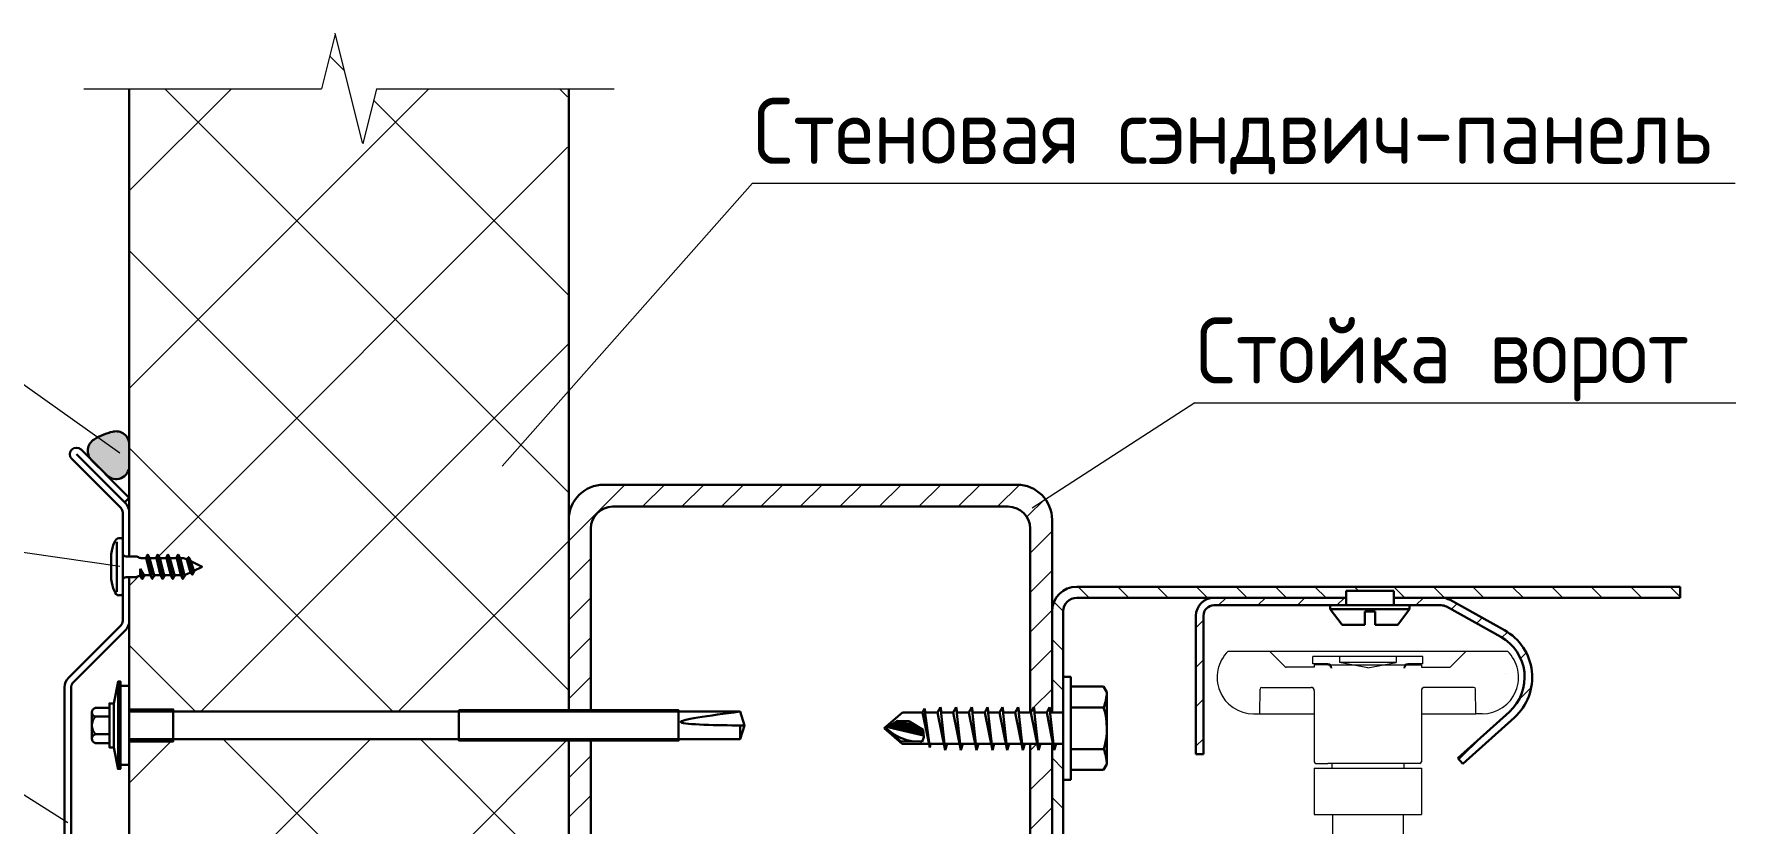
# Model space of a CAD drawing. Extents: x -965262 to 1142518, y -357520 to 71675.
# Drawn here: x -794716 to -786970, y -168206 to -164612 of the extents above; entities that cross this region are included whole.
import ezdxf

# ---------------------------------------------------------------- set-up
doc = ezdxf.new("R2010")
doc.units = 0
doc.header["$LTSCALE"] = 10
doc.layers.get('0').update_dxf_attribs({"linetype": 'CONTINUOUS', "lineweight": 30})
doc.styles.add('GOST-2.304_Type-B', font='isocpeur.ttf', dxfattribs={"width": 0.9})

# ---------------------------------------------------------------- blocks, each defined once
blk = doc.blocks.new('truba')
for p, q in [((-47, 55), (47, 55)), ((-55, 3.69), (-55, 47)), ((-45, 50), (45, 50)), ((55, 47), (55, 3.18)), ((-50, 3.69), (-50, 45)), ((50, 45), (50, 3.18)), ((-55, -47), (-55, -3.21)), ((-50, -45), (-50, -3.21)), ((50, -3.96), (50, -45)), ((55, -3.96), (55, -47)), ((45, -50), (-45, -50)), ((47, -55), (-47, -55))]:
    blk.add_line(p, q)
for centre, radius, start, end in [((-47, 47), 8, 90, 180), ((47, 47), 8, 0, 90), ((-45, 45), 5, 90, 180), ((45, 45), 5, 0, 90), ((-45, -45), 5, 180, 270), ((45, -45), 5, 270, 0), ((-47, -47), 8, 180, 270), ((47, -47), 8, 270, 0)]:
    blk.add_arc(centre, radius, start, end)
blk = doc.blocks.new('*U150')
blk.add_lwpolyline([(-4, 4.5), (-4, 7.68, -0.819483), (-2, 7.68), (-2, 4.5), (-2, 7.68, -0.414585), (2, 7.68), (2, 4.5), (2, 7.68, -0.838855), (4, 7.68), (4, 4.5), (-4, 4.5)], format="xyb")
for points in [[(-3, 8.5), (3, 8.52)], [(0, -139.01), (3.15, -139.01)]]:
    blk.add_lwpolyline(points)
for points in [[(5, 3.5), (5, 4.5), (-5, 4.5), (-5, 3.5)], [(10, 2.5), (5, 3.5), (-5, 3.5), (-10, 2.5)], [(-10, 2.5), (-10, 2), (9.9, 2), (9.9, 2.5)], [(9, 0), (9, 2), (-9, 2), (-9, 0)], [(-3.65, 0), (-3.65, -10), (3.65, -10), (3.65, 0)], [(-3.15, 0), (-3.15, -139.01), (0, -140), (3.15, -139.01), (3.15, 0)], [(-3.45, -75), (-3.45, -125), (3.45, -125), (3.45, -75)]]:
    blk.add_lwpolyline(points, close=True)
blk.add_spline([(-3.15, -139.01), (-0.72, -125.55), (0, -139.01), (0, -140)], degree=3)
blk = doc.blocks.new('anchor.bolt')
for p, q in [((-0.0703, 0), (-0.0703, -0.7208)), ((0.0703, 0), (0.0703, -0.0581)), ((-0.0984, -0.0394), (-0.0703, -0.0308)), ((-0.0984, -0.0394), (0.0942, -0.0608)), ((0.0703, -0.0736), (-0.0984, -0.0394)), ((0.0703, -0.0564), (0.0942, -0.0608)), ((0.0942, -0.0608), (0.0703, -0.0736)), ((0.0703, -0.0736), (0.0703, -0.1284)), ((-0.0984, -0.1097), (-0.0703, -0.1012)), ((-0.0984, -0.1097), (0.0942, -0.1311)), ((0.0703, -0.1439), (-0.0984, -0.1097)), ((0.0703, -0.1267), (0.0942, -0.1311)), ((0.0942, -0.1311), (0.0703, -0.1439)), ((0.0703, -0.1439), (0.0703, -0.1988)), ((-0.0984, -0.18), (-0.0703, -0.1715)), ((-0.0984, -0.18), (0.0942, -0.2014)), ((0.0703, -0.2142), (-0.0984, -0.18)), ((0.0703, -0.1971), (0.0942, -0.2014)), ((0.0942, -0.2014), (0.0703, -0.2142)), ((0.0703, -0.2142), (0.0703, -0.2691)), ((-0.0984, -0.2503), (-0.0703, -0.2418)), ((-0.0984, -0.2503), (0.0942, -0.2717)), ((0.0703, -0.2845), (-0.0984, -0.2503)), ((0.0703, -0.2674), (0.0942, -0.2717)), ((0.0942, -0.2717), (0.0703, -0.2845)), ((0.0703, -0.281), (0.0703, -0.3359)), ((-0.0984, -0.3171), (-0.0703, -0.3086)), ((-0.0984, -0.3171), (0.0942, -0.3385)), ((0.0703, -0.3513), (-0.0984, -0.3171)), ((-0.0984, -0.3874), (-0.0703, -0.3789)), ((0.0703, -0.3342), (0.0942, -0.3385)), ((0.0942, -0.3385), (0.0703, -0.3513)), ((0.0703, -0.3513), (0.0703, -0.4062)), ((-0.0984, -0.3874), (0.0942, -0.4088)), ((0.0703, -0.4217), (-0.0984, -0.3874)), ((-0.0984, -0.4578), (-0.0703, -0.4492)), ((0.0703, -0.4045), (0.0942, -0.4088)), ((0.0942, -0.4088), (0.0703, -0.4217)), ((0.0703, -0.4217), (0.0703, -0.4765)), ((-0.0984, -0.4578), (0.0942, -0.4791)), ((0.0703, -0.492), (-0.0984, -0.4578)), ((-0.0984, -0.5281), (-0.0703, -0.5195)), ((-0.0984, -0.5281), (0.0942, -0.5495)), ((0.0703, -0.5623), (-0.0984, -0.5281)), ((0.0703, -0.4748), (0.0942, -0.4791)), ((0.0942, -0.4791), (0.0703, -0.492)), ((0.0703, -0.492), (0.0703, -0.5468)), ((-0.0869, -0.5968), (-0.0703, -0.594)), ((-0.0869, -0.5968), (0.0879, -0.6203)), ((0.0703, -0.6297), (-0.0869, -0.5968)), ((0.0703, -0.5451), (0.0942, -0.5495)), ((0.0942, -0.5495), (0.0703, -0.5623)), ((0.0703, -0.5623), (0.0703, -0.6171)), ((-0.0407, -0.6243), (-0.0617, -0.631)), ((-0.0602, -0.6378), (-0.0617, -0.631)), ((-0.058, -0.7282), (-0.0602, -0.6378)), ((-0.0078, -0.6273), (-0.0407, -0.6243)), ((-0.0323, -0.6251), (0.0042, -0.7857)), ((-0.0275, -0.6255), (0.0077, -0.7803)), ((-0.0184, -0.6263), (0.0142, -0.77)), ((-0.0099, -0.6271), (0.0204, -0.7603)), ((0.0319, -0.6909), (-0.0078, -0.6273)), ((0.0015, -0.6422), (0.0262, -0.751)), ((0.0116, -0.6572), (0.0312, -0.7432)), ((0.0703, -0.6171), (0.0879, -0.6203)), ((0.0879, -0.6203), (0.0703, -0.6297)), ((0.0703, -0.6297), (0.0703, -0.72)), ((-0.0703, -0.7208), (0, -0.8023)), ((0, -0.7924), (-0.058, -0.7282)), ((0, -0.8023), (0.0703, -0.72)), ((0, -0.7924), (0.0326, -0.741)), ((0.0326, -0.741), (0.0319, -0.6909))]:
    blk.add_line(p, q)
blk.add_arc((0.1605, -0.6391), 0.2221, 187.99822, 219.83604)

msp = doc.modelspace()

# ---------------------------------------------------------------- hatches: boundary and pattern name
at = {"lineweight": 15}
h = msp.add_hatch(dxfattribs=at)
h.set_pattern_fill('ANSI37', color=30, scale=200)
h.set_pattern_definition([(45, (-794418.4, -167257.8), (-449.01, 449.01), []), (135, (-794418.4, -167257.8), (-449.01, -449.01), [])])
h.paths.add_polyline_path([(-794282.8, -168862.2), (-794282.8, -167830.4), (-794082.8, -167830.4), (-794082.8, -167820.4), (-792782.8, -167820.4), (-792782.8, -167826.4), (-792282.8, -167826.4), (-792282.8, -168862.2)])
h.paths.add_polyline_path([(-794282.8, -167684.4), (-794082.8, -167684.4), (-794082.8, -167694.4), (-792782.8, -167694.4), (-792782.8, -167688.4), (-792282.8, -167688.4), (-792288.2, -164862.2), (-793158.1, -164862.2), (-793220.4, -165112.2), (-793345.1, -164612.2), (-793407.4, -164862.2), (-794282.8, -164862.2), (-794282.8, -166988.6), (-794257, -166988.6), (-794224.5, -166996.6), (-794207.8, -166996.6), (-794199, -166980.6), (-794190.2, -166996.6), (-794161.6, -166996.6), (-794152.8, -166980.6), (-794144, -166996.6), (-794115.4, -166996.6), (-794106.6, -166980.6), (-794097.8, -166996.6), (-794069.2, -166996.6), (-794060.5, -166980.6), (-794051.7, -166996.6), (-794040.5, -166996.6), (-794021.8, -167001.2), (-794012.2, -166991.4), (-794002.4, -167010.7), (-793951.3, -167035.6), (-793985.9, -167052.5), (-793996.1, -167071.4), (-794003.7, -167061.2), (-794027.3, -167072.7), (-794039.3, -167090.6), (-794048.1, -167074.6), (-794074.8, -167074.6), (-794085.4, -167090.6), (-794094.2, -167074.6), (-794121, -167074.6), (-794131.6, -167090.6), (-794140.4, -167074.6), (-794167.1, -167074.6), (-794177.8, -167090.6), (-794186.6, -167074.6), (-794213.3, -167074.6), (-794224, -167090.6), (-794236.5, -167076.8), (-794249, -167081.7), (-794257, -167082.6), (-794289.8, -167082.6), (-794289.8, -167098.6), (-794282.8, -167098.6), (-794282.8, -167694.4)])
h = msp.add_hatch(color=256, dxfattribs=at)
h.dxf.hatch_style = 1
h.paths.add_polyline_path([(-794282.8, -166479.3, 0.48712), (-794357.2, -166421, 0.075309), (-794443, -166456.6, 0.48712), (-794454.4, -166550.4), (-794385.2, -166619.6, 0.668179), (-794282.8, -166577.1)])
h = msp.add_hatch(dxfattribs=at)
h.set_pattern_fill('ANSI31', color=256, scale=40)
h.set_pattern_definition([(45, (-794418.4, -167257.83), (-89.8026, 89.8026), [])])
h.paths.add_polyline_path([(-790242.8, -166662.2), (-792122.8, -166662.2, 0.414214), (-792282.8, -166822.2), (-792282.8, -167688.4), (-792182.8, -167688.4), (-792182.8, -166862.2, -0.414214), (-792082.8, -166762.2), (-790282.8, -166762.2, -0.414214), (-790182.8, -166862.2), (-790182.8, -167698.6), (-790178.8, -167698.6), (-790165.7, -167674.4), (-790161.3, -167698.6), (-790107.3, -167698.6), (-790094.3, -167674.4), (-790089.9, -167698.6), (-790082.8, -167698.6), (-790082.8, -167238.8), (-790082.8, -166822.2, 0.414214)])
edge = h.paths.add_edge_path()
edge.add_line((-792182.8, -167826.4), (-792282.8, -167826.4))
edge.add_line((-792282.8, -167826.4), (-792282.8, -168702.2))
edge.add_arc((-792122.8, -168702.2), 160, 180, 270)
edge.add_line((-792122.8, -168862.2), (-790882.8, -168862.2))
edge.add_line((-790882.8, -168862.2), (-790609.9, -168862.2))
edge.add_spline(control_points=[(-790610, -168848.8), (-790614.3, -168850.7), (-790631.3, -168854.8), (-790614, -168859.4), (-790609.9, -168862.2)], knot_values=[0, 0, 0, 0, 0.704585, 1.442931, 1.442931, 1.442931, 1.442931], degree=3, periodic=0)
edge.add_line((-790609.9, -168848.8), (-790609.9, -168822.2))
edge.add_spline(control_points=[(-790610, -168808.8), (-790614.3, -168810.7), (-790631.3, -168814.8), (-790614, -168819.4), (-790609.9, -168822.2)], knot_values=[0, 0, 0, 0, 0.704585, 1.442931, 1.442931, 1.442931, 1.442931], degree=3, periodic=0)
edge.add_line((-790609.9, -168808.8), (-790609.9, -168782.2))
edge.add_spline(control_points=[(-790610, -168768.8), (-790614.3, -168770.7), (-790631.3, -168774.8), (-790614, -168779.4), (-790609.9, -168782.2)], knot_values=[0, 0, 0, 0, 0.704585, 1.442931, 1.442931, 1.442931, 1.442931], degree=3, periodic=0)
edge.add_line((-790609.9, -168768.8), (-790609.9, -168762.2))
edge.add_line((-790609.9, -168762.2), (-792082.8, -168762.2))
edge.add_arc((-792082.8, -168662.2), 100, 180, 270, ccw=False)
edge.add_line((-792182.8, -168662.2), (-792182.8, -167826.4))
edge = h.paths.add_edge_path()
edge.add_line((-790082.8, -168702.2), (-790082.8, -167841.5))
edge.add_line((-790082.8, -167841.5), (-790135.3, -167841.5))
edge.add_line((-790135.3, -167841.5), (-790144, -167870.1))
edge.add_line((-790144, -167870.1), (-790149.8, -167841.5))
edge.add_line((-790149.8, -167841.5), (-790182.8, -167841.5))
edge.add_line((-790182.8, -167841.5), (-790182.8, -168662.2))
edge.add_arc((-790282.8, -168662.2), 100, -90, 0, ccw=False)
edge.add_line((-790282.8, -168762.2), (-790555.5, -168762.2))
edge.add_line((-790555.5, -168762.2), (-790555.5, -168782.2))
edge.add_spline(control_points=[(-790555.4, -168782.2), (-790551.1, -168784.1), (-790534.2, -168788.3), (-790551.4, -168792.8), (-790555.4, -168795.6)], knot_values=[0, 0, 0, 0, 0.701854, 1.437588, 1.437588, 1.437588, 1.437588], degree=3, periodic=0)
edge.add_line((-790555.5, -168795.7), (-790555.5, -168822.2))
edge.add_spline(control_points=[(-790555.4, -168822.2), (-790551.1, -168824.1), (-790534.2, -168828.3), (-790551.4, -168832.8), (-790555.4, -168835.6)], knot_values=[0, 0, 0, 0, 0.701854, 1.437588, 1.437588, 1.437588, 1.437588], degree=3, periodic=0)
edge.add_line((-790555.5, -168835.7), (-790555.5, -168862.2))
edge.add_spline(control_points=[(-790555.4, -168862.2), (-790551.1, -168864.1), (-790534.2, -168868.3), (-790551.4, -168872.8), (-790555.4, -168875.6)], knot_values=[0, 0, 0, 0, 0.701854, 1.437588, 1.437588, 1.437588, 1.437588], degree=3, periodic=0)
edge.add_line((-790555.4, -168862.2), (-790242.8, -168862.2))
edge.add_arc((-790242.8, -168702.2), 160, 270, 360)
h = msp.add_hatch(dxfattribs=at)
h.set_pattern_fill('ANSI31', color=256, scale=40, angle=90)
h.set_pattern_definition([(135, (-790060.16, -167748.76), (-89.8026, -89.8026), [])])
h.paths.add_polyline_path([(-790032.6, -167698.6), (-790082.8, -167698.6), (-790082.8, -167778.2), (-790075.7, -167841.5), (-790032.6, -167841.5)], flags=17)
h.paths.add_polyline_path([(-790082.8, -168285.7, 0.165118), (-790059.5, -168354.1), (-789992.3, -168441.7, -0.301689), (-789982.6, -168584.1), (-790021.2, -168652.1, 0.130081), (-790035.9, -168707.7), (-790035.9, -168801), (-789985.7, -168801), (-789985.7, -168707.7, -0.130081), (-789977.6, -168676.9), (-789938.9, -168609, 0.301689), (-789952.5, -168411.1), (-790019.7, -168323.5, -0.165112), (-790032.6, -168285.7), (-790032.6, -167238.8, -0.414223), (-789970.3, -167176.6), (-788744.8, -167176.6), (-788744.8, -167145.1), (-788739.5, -167145.1), (-788724, -167145.1), (-788704.9, -167145.1), (-788700, -167145.1), (-788680.4, -167145.1), (-788669.7, -167145.1), (-788651.5, -167145.1), (-788636.1, -167145.1), (-788621.1, -167145.1), (-788602.5, -167145.1), (-788592.2, -167145.1), (-788572.1, -167145.1), (-788567.6, -167145.1), (-788548.1, -167145.1), (-788532.6, -167145.1), (-788527.3, -167145.1), (-788527.3, -167176.6), (-787224.5, -167176.6), (-787224.5, -167126.4), (-789970.3, -167126.4, 0.41422), (-790082.8, -167238.8)])
h = msp.add_hatch(dxfattribs=at)
h.set_pattern_fill('ANSI31', color=256, scale=40)
h.set_pattern_definition([(45, (-767547.97, 27167.06), (-89.80256, 89.80256), [])])
edge = h.paths.add_edge_path()
edge.add_ellipse((-789346.4, -167258.3), major_axis=(33.4, 33.4), ratio=1, start_angle=45, end_angle=135, ccw=False)
edge.add_line((-789346.4, -167211.1), (-788744.8, -167211.1))
edge.add_line((-788744.8, -167211.1), (-788744.8, -167176.6))
edge.add_line((-788744.8, -167176.6), (-789346.4, -167176.6))
edge.add_ellipse((-789346.4, -167258.3), major_axis=(57.8, 57.8), ratio=1, start_angle=45, end_angle=135)
edge.add_line((-789428.1, -167258.3), (-789428.1, -167888.7))
edge.add_line((-789428.1, -167888.7), (-789393.7, -167888.7))
edge.add_line((-789393.7, -167888.7), (-789393.7, -167258.3))
edge = h.paths.add_edge_path()
edge.add_ellipse((-788311.3, -167258.3), major_axis=(57.8, -57.8), ratio=1, start_angle=106, end_angle=135)
edge.add_line((-788311.3, -167176.6), (-788527.3, -167176.6))
edge.add_line((-788527.3, -167176.6), (-788527.3, -167211.1))
edge.add_line((-788527.3, -167211.1), (-788307.3, -167211.1))
edge.add_ellipse((-788311.3, -167258.3), major_axis=(33.4, 33.4), ratio=1, start_angle=16, end_angle=45, ccw=False)
edge.add_line((-788288.4, -167217), (-788040.4, -167354.4))
edge.add_ellipse((-788142.6, -167538.7), major_axis=(148.9, -148.9), ratio=1, start_angle=-3, end_angle=106, ccw=False)
edge.add_line((-788001.6, -167695.2), (-788236.3, -167906.5))
edge.add_line((-788236.3, -167906.5), (-788213.2, -167932.1))
edge.add_line((-788213.2, -167932.1), (-787978.5, -167720.8))
edge.add_ellipse((-788142.6, -167538.7), major_axis=(173.3, -173.3), ratio=1, start_angle=-3, end_angle=106)
edge.add_line((-788023.7, -167324.3), (-788271.7, -167186.8))

# ---------------------------------------------------------------- linework, layer by layer
at = {"color": 30}
for p, q in [((-794282.8, -164862.2, -3269), (-794282.8, -166988.6, -3269)), ((-792282.8, -164862.2, -3269), (-792282.8, -167688.4, -3269)), ((-794282.8, -167082.6, -3269), (-794282.8, -168862.2, -3269)), ((-792282.8, -167826.4, -3269), (-792282.8, -168862.2, -3269))]:
    msp.add_line(p, q, dxfattribs=at)
at = {"lineweight": 15}
for p, q in [((-791447, -165290.7, -3259.8), (-792586.2, -166578.6, -3259.8)), ((-791447, -165290.7, -3259.8), (-786974, -165290.7, -3259.8)), ((-794326.1, -166519.4, -3278.3), (-795057.3, -165999.4, -3270.3)), ((-789432.7, -166289.3, -3259.8), (-790174.2, -166769, -3259.8)), ((-789432.7, -166289.3, -3259.8), (-786970.4, -166289.3, -3259.8)), ((-794326.1, -167034.6, -3278.3), (-795057.3, -166928, -3270.3)), ((-789437.3, -167176.6, -3269), (-788744.8, -167176.6, -3269)), ((-788636.1, -167211.1, -3269), (-788816.6, -167211.1, -3269)), ((-788455.5, -167211.1, -3269), (-788636.1, -167211.1, -3269)), ((-788527.3, -167176.6, -3269), (-788488.6, -167176.6, -3269)), ((-789281.1, -167419.5, -3269), (-788010.5, -167419.5, -3269)), ((-789093.7, -167419.5, -3269), (-789022.4, -167490.7, -3269)), ((-788396.2, -167443.5, -3269), (-788895.4, -167443.5, -3269)), ((-788775.1, -167443.5, -3269), (-788775.1, -167471.5, -3269)), ((-788516.5, -167443.5, -3269), (-788516.5, -167471.5, -3269)), ((-788197.9, -167419.5, -3269), (-788269.2, -167490.7, -3269)), ((-788889.4, -167492.9, -3269), (-789017.1, -167492.9, -3269)), ((-788828.3, -167477.6, -3269), (-788895.4, -167477.6, -3269)), ((-788889.4, -167481.7, -3269), (-788889.4, -167492.9, -3269)), ((-788828.3, -167481.7, -3269), (-788889.4, -167481.7, -3269)), ((-788828.3, -167481.7, -3269), (-788463.3, -167481.7, -3269)), ((-788516.5, -167471.5, -3269), (-788775.1, -167471.5, -3269)), ((-788645.8, -167495.2, -3269), (-788775.1, -167471.5, -3269)), ((-788645.8, -167495.2, -3269), (-788516.5, -167471.5, -3269)), ((-788396.2, -167477.6, -3269), (-788463.3, -167477.6, -3269)), ((-788463.3, -167481.7, -3269), (-788402.2, -167481.7, -3269)), ((-788402.2, -167481.7, -3269), (-788402.2, -167492.9, -3269)), ((-788402.2, -167492.9, -3269), (-788274.5, -167492.9, -3269)), ((-789137.9, -167704.3, -3269), (-789136, -167591.8, -3269)), ((-789128.5, -167584.4, -3269), (-788904.4, -167584.4, -3269)), ((-788889.4, -167599.4, -3269), (-788889.4, -167704.3, -3269)), ((-788402.2, -167599.4, -3269), (-788402.2, -167704.3, -3269)), ((-788163.2, -167584.4, -3269), (-788387.2, -167584.4, -3269)), ((-788153.7, -167704.3, -3269), (-788155.7, -167591.8, -3269)), ((-789166, -167704.3, -3269), (-789137.9, -167704.3, -3269)), ((-789140.4, -167704.3, -3269), (-788889.4, -167704.3, -3269)), ((-788889.4, -167704.3, -3269), (-788889.4, -167922.5, -3269)), ((-788402.2, -167704.3, -3269), (-788153.7, -167704.3, -3269)), ((-788402.2, -167704.3, -3269), (-788402.2, -167922.5, -3269)), ((-788125.6, -167704.3, -3269), (-788153.7, -167704.3, -3269)), ((-794562.9, -168200.5, -3269), (-795004.4, -167922.2, -3269)), ((-788890.2, -167952.4, -3269), (-788401.4, -167952.4, -3269)), ((-788890.2, -167952.4, -3269), (-788890.2, -168162.3, -3269)), ((-788881.9, -167930, -3269), (-788828.3, -167930, -3269)), ((-788463.3, -167930, -3269), (-788828.3, -167930, -3269)), ((-788809.2, -167930, -3269), (-788809.2, -167952.4, -3269)), ((-788482.4, -167930, -3269), (-788482.4, -167952.4, -3269)), ((-788409.7, -167930, -3269), (-788463.3, -167930, -3269)), ((-788401.4, -167952.4, -3269), (-788401.4, -168162.3, -3269)), ((-788890.2, -168162.3, -3269), (-788401.4, -168162.3, -3269)), ((-788806.6, -168162.3, -3269), (-788806.6, -170206.6, -3269)), ((-788485, -168162.3, -3269), (-788485, -170451.1, -3269))]:
    msp.add_line(p, q, dxfattribs=at)
at = {"color": 1}
for p, q in [((-794544.4, -166502.8, -3269), (-794544.4, -166502.8, -3269)), ((-794300.3, -166746.8, -3269), (-794523.2, -166524, -3269)), ((-794282.8, -166722, -3269), (-794502, -166502.8, -3269)), ((-794544.4, -166545.2, -3269), (-794321.6, -166768, -3269)), ((-794304, -166743.2, -3269), (-794282.8, -166722, -3269)), ((-794312.8, -166789.3, -3269), (-794312.8, -166972.6, -3269)), ((-794282.8, -166789.3, -3269), (-794282.8, -166988.6, -3269)), ((-794312.8, -167098.6, -3269), (-794312.8, -167282, -3269)), ((-794282.8, -167082.6, -3269), (-794282.8, -167282, -3269)), ((-794559.6, -167541.2, -3269), (-794321.6, -167303.2, -3269)), ((-794538.4, -167562.4, -3269), (-794300.3, -167324.4, -3269)), ((-794577.2, -167583.6, -3269), (-794577.2, -169662.2, -3269)), ((-794547.2, -167583.6, -3269), (-794547.2, -169662.2, -3269))]:
    msp.add_line(p, q, dxfattribs=at)
for p, q in [((-794282.8, -166577.1, -3269), (-794282.8, -166479.3, -3269)), ((-794454.4, -166550.4, -3269), (-794385.2, -166619.6, -3269)), ((-794177.8, -167090.6, -3269), (-794199, -166980.6, -3269)), ((-794131.6, -167090.6, -3269), (-794152.8, -166980.6, -3269)), ((-794085.4, -167090.6, -3269), (-794106.6, -166980.6, -3269)), ((-794039.3, -167090.6, -3269), (-794060.5, -166980.6, -3269)), ((-793996.1, -167071.4, -3269), (-794012.2, -166991.4, -3269)), ((-794224, -167090.6, -3269), (-794232.8, -167045, -3269)), ((-789970.3, -167126.4, -3269), (-787224.5, -167126.4, -3269)), ((-788744.8, -167145.1, -3269), (-788744.8, -167211.1, -3269)), ((-788744.8, -167145.1, -3269), (-788527.3, -167145.1, -3269)), ((-788527.3, -167145.1, -3269), (-788527.3, -167211.1, -3269)), ((-787224.5, -167126.4, -3269), (-787224.5, -167176.6, -3269)), ((-789970.3, -167176.6, -3269), (-788744.8, -167176.6, -3269)), ((-789346.4, -167176.6, -3269), (-788744.8, -167176.6, -3269)), ((-789346.4, -167211.1, -3269), (-788311.3, -167211.1, -3269)), ((-788816.6, -167228.6, -3269), (-788816.6, -167211.1, -3269)), ((-788636.1, -167228.6, -3269), (-788816.6, -167228.6, -3269)), ((-788762.3, -167300.4, -3269), (-788816.6, -167228.6, -3269)), ((-788455.5, -167228.6, -3269), (-788636.1, -167228.6, -3269)), ((-788527.3, -167176.6, -3269), (-787224.5, -167176.6, -3269)), ((-788527.3, -167176.6, -3269), (-788311.3, -167176.6, -3269)), ((-788509.8, -167300.4, -3269), (-788455.5, -167228.6, -3269)), ((-788455.5, -167228.6, -3269), (-788455.5, -167211.1, -3269)), ((-788040.4, -167354.4, -3269), (-788288.4, -167217, -3269)), ((-788023.7, -167324.3, -3269), (-788271.7, -167186.8, -3269)), ((-790082.8, -167238.8, -3269), (-790082.8, -167698.6, -3269)), ((-790032.6, -167238.8, -3269), (-790032.6, -168285.7, -3269)), ((-789428.1, -167888.7, -3269), (-789428.1, -167258.3, -3269)), ((-789393.7, -167888.7, -3269), (-789393.7, -167258.3, -3269)), ((-788659.4, -167300.4, -3269), (-788762.3, -167300.4, -3269)), ((-788612.8, -167238.4, -3269), (-788659.4, -167238.4, -3269)), ((-788659.4, -167238.4, -3269), (-788659.4, -167300.4, -3269)), ((-788612.8, -167238.4, -3269), (-788612.8, -167300.4, -3269)), ((-788509.8, -167300.4, -3269), (-788612.8, -167300.4, -3269)), ((-790032.6, -167535.8, -3269), (-790032.6, -168004.3, -3269)), ((-789997.4, -167535.8, -3269), (-790032.6, -167535.8, -3269)), ((-789997.4, -167535.8, -3269), (-789997.4, -168004.3, -3269)), ((-789848.1, -167580.8, -3269), (-789997.4, -167580.8, -3269)), ((-789833.4, -167606.1, -3269), (-789848.1, -167580.8, -3269)), ((-789833.4, -167934, -3269), (-789833.4, -167606.1, -3269)), ((-789848.1, -167675.4, -3269), (-789997.4, -167675.4, -3269)), ((-788001.6, -167695.2, -3269), (-788236.3, -167906.5, -3269)), ((-787978.5, -167720.8, -3269), (-788213.2, -167932.1, -3269)), ((-790082.8, -167841.5, -3269), (-790082.8, -168285.7, -3269)), ((-789848.1, -167864.7, -3269), (-789997.4, -167864.7, -3269)), ((-789428.1, -167888.7, -3269), (-789393.7, -167888.7, -3269)), ((-788236.3, -167906.5, -3269), (-788213.2, -167932.1, -3269)), ((-789997.4, -168004.3, -3269), (-790032.6, -168004.3, -3269)), ((-789848.1, -167959.3, -3269), (-789997.4, -167959.3, -3269)), ((-789833.4, -167934, -3269), (-789848.1, -167959.3, -3269))]:
    msp.add_line(p, q)
at = {"lineweight": 15, "ltscale": 0.5}
for p, q in [((-788895.4, -167477.6, -3269), (-788895.4, -167443.5, -3269)), ((-788396.2, -167477.6, -3269), (-788396.2, -167443.5, -3269))]:
    msp.add_line(p, q, dxfattribs=at)
at = {"color": 5, "lineweight": 15, "ltscale": 10, "extrusion": (0.970298, -0.241911, 0)}
for points, elevation in [([(-351641.9, -3264.4), (-351899.5, -3259.8)], -729960), ([(-351839.2, -3278.3), (-352096.8, -3273.6)], -729718.1)]:
    msp.add_lwpolyline(points, dxfattribs=dict(at, elevation=elevation))
at = {"color": 5, "lineweight": 15, "ltscale": 10, "extrusion": (-0.004337, 0.017396, -0.999839), "elevation": 3841.1}
msp.add_lwpolyline([(809603, 31616.8), (809603, 32132.2)], dxfattribs=at)
at = {"color": 5, "lineweight": 15, "ltscale": 10, "extrusion": (-0.073922, 1.9861e-15, -0.997264), "elevation": 61901.4}
for points in [[(164862.2, 790995.7), (164862.2, 792081)], [(164862.2, 789660.4), (164862.2, 790745.7)]]:
    msp.add_lwpolyline(points, dxfattribs=at)
at = {"elevation": -3269}
for points in [[(-794339.6, -167149.6), (-794339.6, -166921.6)], [(-794364.8, -166978.6), (-794364.8, -167092.6)], [(-794169.8, -167074.6), (-794190.2, -166996.6), (-794199, -166980.6), (-794207.8, -166996.6)], [(-794167.1, -167074.6), (-794177.8, -167090.6), (-794186.6, -167074.6), (-794205.6, -166996.6)], [(-794190.2, -166996.6), (-794159.4, -166996.6)], [(-794123.6, -167074.6), (-794144, -166996.6), (-794152.8, -166980.6), (-794161.6, -166996.6)], [(-794121, -167074.6), (-794131.6, -167090.6), (-794140.4, -167074.6), (-794159.4, -166996.6)], [(-794144, -166996.6), (-794113.2, -166996.6)], [(-794077.5, -167074.6), (-794097.8, -166996.6), (-794106.6, -166980.6), (-794115.4, -166996.6)], [(-794074.8, -167074.6), (-794085.4, -167090.6), (-794094.2, -167074.6), (-794113.2, -166996.6)], [(-794067, -166996.6), (-794097.8, -166996.6)], [(-794031.3, -167074.6), (-794051.7, -166996.6), (-794060.5, -166980.6), (-794069.2, -166996.6)], [(-794027.3, -167072.7), (-794039.3, -167090.6), (-794048.1, -167074.6), (-794067, -166996.6)], [(-793989.5, -167054.2), (-794002.4, -167010.7), (-794012.2, -166991.4), (-794021.8, -167001.2)], [(-794216, -167074.6), (-794232.8, -167045), (-794232.8, -167045), (-794232.8, -167045)], [(-794213.3, -167074.6), (-794224, -167090.6), (-794232.8, -167075.6), (-794232.8, -167045)], [(-794216, -167074.6), (-794205.6, -167074.6)], [(-794216, -167074.6), (-794186.6, -167074.6)], [(-794169.8, -167074.6), (-794140.4, -167074.6)], [(-794123.6, -167074.6), (-794094.2, -167074.6)], [(-794077.5, -167074.6), (-794048.1, -167074.6)], [(-794031.3, -167074.6), (-794003.7, -167061.2)], [(-793985.9, -167052.5), (-793996.1, -167071.4), (-794003.7, -167061.2), (-794020.3, -167002)], [(-793989.5, -167054.2), (-793951.3, -167035.6), (-794002.4, -167010.7)]]:
    msp.add_lwpolyline(points, dxfattribs=at)
for points in [[(-794332.5, -167165.6), (-794320.8, -167165.6, 0.414214), (-794312.8, -167157.6), (-794312.8, -166913.6, 0.414214), (-794320.8, -166905.6), (-794332.5, -166905.6)], [(-794296.8, -166988.6), (-794296.8, -166988.6), (-794296.8, -166988.6), (-794257, -166988.6, -0.116434), (-794241.4, -166992.3), (-794240.2, -166992.9, 0.116434), (-794224.5, -166996.6), (-794205.6, -166996.6)], [(-794020.3, -167002), (-794023, -167000.7, 0.113939), (-794040.5, -166996.6), (-794051.7, -166996.6)], [(-794296.8, -167082.6), (-794296.8, -167082.6), (-794296.8, -167082.6), (-794257, -167082.6, 0.116434), (-794241.4, -167078.9), (-794240.2, -167078.3, -0.056392), (-794232.8, -167075.6, -0.056392)]]:
    msp.add_lwpolyline(points, format="xyb", dxfattribs=at)
for centre, radius, start, end in [((-794412, -166507.9, -3269), 60, 121.11346, 225), ((-794282.8, -166722, -3269), 310, 103.88654, 121.11346), ((-794342.8, -166479.3, -3269), 60, 360, 103.88654), ((-794342.8, -166577.1, -3269), 60, 225, 360), ((-794296.8, -166972.6, -3269), 16, 180, 270), ((-794296.8, -167098.6, -3269), 16, 90, 180), ((-789970.3, -167238.8, -3269), 112.4, 90, 180), ((-789970.3, -167238.8, -3269), 62.2, 90, 180), ((-790041.3, -167598.4, -3269), 208, 338.27529, 357.87816), ((-790157.3, -167771.7, -3269), 323.8, 343.30599, 17.29197), ((-790041.3, -167941.7, -3269), 208, 2.12184, 21.72471)]:
    msp.add_arc(centre, radius, start, end)
at = {"color": 1}
for centre, radius, start, end in [((-794523.2, -166524, -3269), 30, 135, 225), ((-794523.2, -166524, -3269), 30, 45, 135), ((-794342.8, -166789.3, -3269), 60, 0, 45), ((-794342.8, -166789.3, -3269), 30, 0, 45), ((-794342.8, -167282, -3269), 30, 315, 0), ((-794342.8, -167282, -3269), 60, 315, 0), ((-794517.2, -167583.6, -3269), 60, 135, 180), ((-794517.2, -167583.6, -3269), 30, 135, 180)]:
    msp.add_arc(centre, radius, start, end, dxfattribs=at)
at = {"lineweight": 15}
for centre, radius, start, end in [((-789166, -167538.7, -3269), 165.7, 133.99033, 270), ((-788125.6, -167538.7, -3269), 165.7, 270, 46.00967), ((-789017.1, -167485.4, -3269), 7.5, 225, 270), ((-788828.3, -167496.7, -3269), 19.1, 0, 90), ((-788828.3, -167496.7, -3269), 15, 0, 90), ((-788463.3, -167496.7, -3269), 19.1, 90, 180), ((-788463.3, -167496.7, -3269), 15, 90, 180), ((-788274.5, -167485.4, -3269), 7.5, 270, 315), ((-789128.5, -167591.9, -3269), 7.5, 90, 179), ((-788904.4, -167599.4, -3269), 15, 0, 90), ((-788387.2, -167599.4, -3269), 15, 90, 180), ((-788163.2, -167591.9, -3269), 7.5, 1, 90), ((-788881.9, -167922.5, -3269), 7.5, 180, 270), ((-788409.7, -167922.5, -3269), 7.5, 270, 0)]:
    msp.add_arc(centre, radius, start, end, dxfattribs=at)
msp.add_ellipse((-794338.2, -166978.7, -3269), major_axis=(8.5, 73.1), ratio=0.359356, start_param=0.040022, end_param=1.610818)
at = {"extrusion": (0, 0, -1)}
for centre, major_axis, ratio, start_param, end_param in [((-794338.2, -167092.5, -3269), (-8.5, 73.1), 0.359356, 3.181615, 4.752411), ((-789346.4, -167258.3, -3269), (57.8, 57.8), 1, 3.926991, 5.497787), ((-789346.4, -167258.3, -3269), (33.4, 33.4), 1, 3.926991, 5.497787), ((-788311.3, -167258.3, -3269), (57.8, -57.8), 1, 3.926991, 4.433136), ((-788311.3, -167258.3, -3269), (33.4, 33.4), 1, 5.497787, 6.003933), ((-788142.6, -167538.7, -3269), (148.9, -148.9), 1, 4.433136, 6.335545), ((-788142.6, -167538.7, -3269), (173.3, -173.3), 1, 4.433136, 6.335545)]:
    msp.add_ellipse(centre, major_axis=major_axis, ratio=ratio, start_param=start_param, end_param=end_param, dxfattribs=at)

# ---------------------------------------------------------------- block references
at = {"xscale": 20, "yscale": 20, "zscale": 20}
msp.add_blockref('truba', (-791182.8, -167762.2, -3269), dxfattribs=at)
for name, p, xscale, yscale, zscale, rotation in [('*U150', (-794282.8, -167757.4, -3269), -20, 20, 20, 90), ('anchor.bolt', (-790032.6, -167770.1, -3269), -1016, 1016, 1016, 270)]:
    msp.add_blockref(name, p, dxfattribs=dict(xscale=xscale, yscale=yscale, zscale=zscale, rotation=rotation))

# ---------------------------------------------------------------- texts
at = {"style": 'GOST-2.304_Type-B', "width": 0.9}
for s, p in [('Стеновая сэндвич-панель', (-791441.3, -165202.9, -3259.8)), ('Стойка ворот', (-789427.1, -166201.6, -3259.8))]:
    msp.add_text(s, height=300, dxfattribs=at).set_placement(p)

doc.saveas('drawing.dxf')
